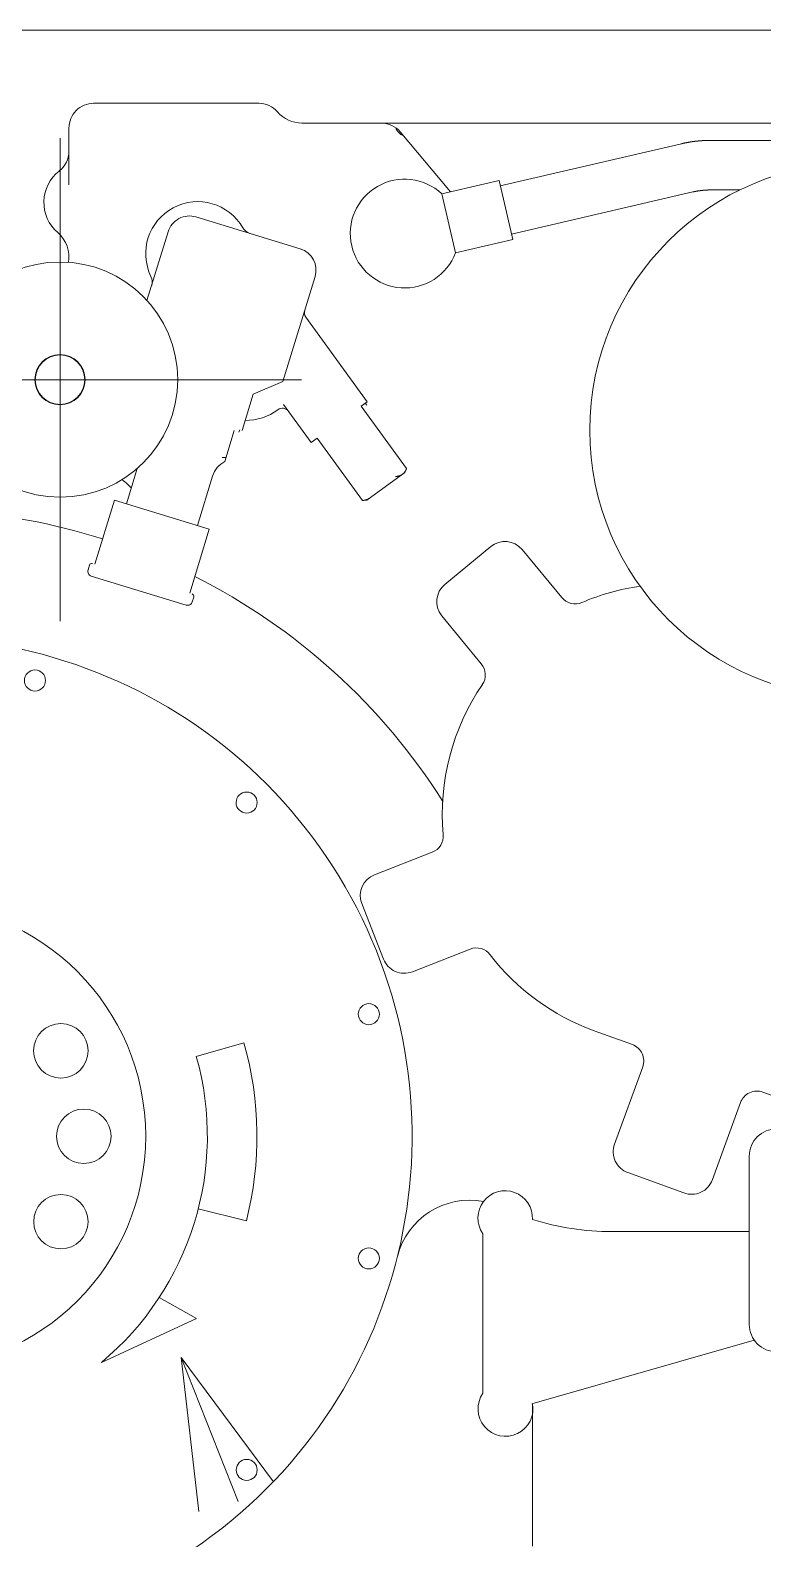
# Model space of a CAD drawing. Header units: millimetres. Extents: x 5194 to 16594, y 329 to 7592.
# Drawn here: x 10943 to 11239, y 3151 to 3760 of the extents above; entities that cross this region are included whole.
import ezdxf

# ---------------------------------------------------------------- set-up
doc = ezdxf.new("R2010")
doc.units = ezdxf.units.MM
doc.header["$MEASUREMENT"] = 0
doc.layers.add('PDF_Geometry', color=7, linetype='Continuous', true_color=0x231f20)

msp = doc.modelspace()

# ---------------------------------------------------------------- linework, layer by layer
at = {"layer": 'PDF_Geometry', "color": 0, "lineweight": 9}
for p, q in [((11479.41, 3759.67), (10746.39, 3759.67)), ((10748.37, 3759.68), (11479.41, 3759.68)), ((10968.87, 3730.17), (11035.46, 3730.16)), ((11052.9, 3722.18), (11345.57, 3722.18)), ((10955.3, 3521.09), (10955.3, 3716.09)), ((10958.9, 3697.27), (10958.91, 3720.18)), ((11112.83, 3694.47), (11092.57, 3718.6)), ((11212.78, 3714.95), (11212.76, 3714.93)), ((11212.8, 3714.95), (11212.78, 3714.95)), ((11212.85, 3714.95), (11212.8, 3714.95)), ((11212.87, 3714.95), (11212.85, 3714.95)), ((11212.91, 3714.95), (11212.87, 3714.95)), ((11212.96, 3714.95), (11212.91, 3714.95)), ((11212.98, 3714.97), (11212.96, 3714.95)), ((11213, 3714.97), (11212.98, 3714.97)), ((11213.05, 3714.97), (11213, 3714.97)), ((11213.09, 3714.97), (11213.05, 3714.97)), ((11213.14, 3715), (11213.09, 3714.97)), ((11213.18, 3715), (11213.14, 3715)), ((11213.7, 3715.02), (11213.65, 3715.02)), ((11213.72, 3715.04), (11213.7, 3715.02)), ((11213.74, 3715.04), (11213.72, 3715.04)), ((11213.95, 3715.04), (11213.92, 3715.04)), ((11213.97, 3715.04), (11213.95, 3715.04)), ((11214.01, 3715.04), (11213.97, 3715.04)), ((11214.06, 3715.04), (11214.01, 3715.04)), ((11214.08, 3715.04), (11214.06, 3715.04)), ((11214.1, 3715.04), (11214.08, 3715.04)), ((11214.15, 3715.06), (11214.1, 3715.04)), ((11214.19, 3715.06), (11214.15, 3715.06)), ((11214.24, 3715.06), (11214.19, 3715.06)), ((11214.28, 3715.06), (11214.24, 3715.06)), ((11214.31, 3715.06), (11214.28, 3715.06)), ((11214.33, 3715.06), (11214.31, 3715.06)), ((11214.35, 3715.09), (11214.33, 3715.06)), ((11214.4, 3715.09), (11214.35, 3715.09)), ((11214.89, 3715.11), (11214.85, 3715.11)), ((11214.94, 3715.11), (11214.89, 3715.11)), ((11214.96, 3715.11), (11214.94, 3715.11)), ((11215.16, 3715.11), (11215.14, 3715.11)), ((11215.18, 3715.11), (11215.16, 3715.11)), ((11215.23, 3715.11), (11215.18, 3715.11)), ((11215.25, 3715.13), (11215.23, 3715.11)), ((11215.27, 3715.13), (11215.25, 3715.13)), ((11215.32, 3715.13), (11215.27, 3715.13)), ((11215.34, 3715.13), (11215.32, 3715.13)), ((11215.36, 3715.13), (11215.34, 3715.13)), ((11215.41, 3715.13), (11215.36, 3715.13)), ((11215.45, 3715.13), (11215.41, 3715.13)), ((11215.5, 3715.13), (11215.45, 3715.13)), ((11215.54, 3715.13), (11215.5, 3715.13)), ((11215.57, 3715.13), (11215.54, 3715.13)), ((11215.59, 3715.15), (11215.57, 3715.13)), ((11215.63, 3715.15), (11215.59, 3715.15)), ((11215.68, 3715.15), (11215.63, 3715.15)), ((11215.7, 3715.15), (11215.68, 3715.15)), ((11215.72, 3715.15), (11215.7, 3715.15)), ((11215.77, 3715.15), (11215.72, 3715.15)), ((11215.79, 3715.15), (11215.77, 3715.15)), ((11215.99, 3715.15), (11215.97, 3715.15)), ((11216.04, 3715.15), (11215.99, 3715.15)), ((11216.08, 3715.15), (11216.04, 3715.15)), ((11216.56, 3715.15), (11216.51, 3715.15)), ((11216.62, 3715.15), (11216.56, 3715.15)), ((11216.65, 3715.15), (11216.62, 3715.15)), ((11216.69, 3715.15), (11216.65, 3715.15)), ((11216.74, 3715.15), (11216.69, 3715.15)), ((11216.78, 3715.18), (11216.74, 3715.18)), ((11216.74, 3715.18), (11216.74, 3715.15)), ((11217.61, 3715.18), (11217.59, 3715.18)), ((11346.88, 3715.18), (11217.62, 3715.18)), ((11206.02, 3713.84), (11132.93, 3696.84)), ((11206.03, 3713.85), (11206.01, 3713.83)), ((11206.05, 3713.85), (11206.03, 3713.85)), ((11206.1, 3713.85), (11206.05, 3713.85)), ((11206.14, 3713.87), (11206.1, 3713.85)), ((11206.19, 3713.89), (11206.14, 3713.87)), ((11206.23, 3713.89), (11206.19, 3713.89)), ((11206.26, 3713.89), (11206.23, 3713.89)), ((11206.28, 3713.89), (11206.26, 3713.89)), ((11206.32, 3713.92), (11206.28, 3713.89)), ((11206.37, 3713.92), (11206.32, 3713.92)), ((11206.39, 3713.94), (11206.37, 3713.92)), ((11206.41, 3713.94), (11206.39, 3713.94)), ((11206.46, 3713.94), (11206.41, 3713.94)), ((11206.48, 3713.94), (11206.46, 3713.94)), ((11206.5, 3713.94), (11206.48, 3713.94)), ((11206.55, 3713.96), (11206.5, 3713.94)), ((11206.59, 3713.96), (11206.55, 3713.96)), ((11206.62, 3713.98), (11206.59, 3713.96)), ((11206.64, 3713.98), (11206.62, 3713.98)), ((11206.68, 3714.01), (11206.64, 3713.98)), ((11206.73, 3714.01), (11206.68, 3714.01)), ((11206.75, 3714.01), (11206.73, 3714.01)), ((11206.77, 3714.01), (11206.75, 3714.01)), ((11206.82, 3714.01), (11206.77, 3714.01)), ((11206.84, 3714.03), (11206.82, 3714.01)), ((11206.89, 3714.05), (11206.84, 3714.03)), ((11206.93, 3714.05), (11206.89, 3714.05)), ((11206.95, 3714.05), (11206.93, 3714.05)), ((11206.98, 3714.05), (11206.95, 3714.05)), ((11207.02, 3714.05), (11206.98, 3714.05)), ((11207.09, 3714.07), (11207.02, 3714.07)), ((11207.02, 3714.07), (11207.02, 3714.05)), ((11207.11, 3714.1), (11207.09, 3714.07)), ((11207.16, 3714.1), (11207.11, 3714.1)), ((11207.18, 3714.1), (11207.16, 3714.1)), ((11207.2, 3714.12), (11207.18, 3714.1)), ((11207.25, 3714.12), (11207.2, 3714.12)), ((11207.29, 3714.12), (11207.25, 3714.12)), ((11207.34, 3714.14), (11207.29, 3714.12)), ((11207.38, 3714.14), (11207.34, 3714.14)), ((11207.4, 3714.14), (11207.38, 3714.14)), ((11207.43, 3714.16), (11207.4, 3714.14)), ((11207.47, 3714.16), (11207.43, 3714.16)), ((11207.52, 3714.16), (11207.47, 3714.16)), ((11207.54, 3714.19), (11207.52, 3714.16)), ((11207.56, 3714.19), (11207.54, 3714.19)), ((11207.61, 3714.19), (11207.56, 3714.19)), ((11207.65, 3714.19), (11207.61, 3714.19)), ((11207.67, 3714.21), (11207.65, 3714.19)), ((11207.7, 3714.21), (11207.67, 3714.21)), ((11207.74, 3714.21), (11207.7, 3714.21)), ((11207.76, 3714.23), (11207.74, 3714.21)), ((11207.81, 3714.23), (11207.76, 3714.23)), ((11207.85, 3714.23), (11207.81, 3714.23)), ((11207.88, 3714.23), (11207.85, 3714.23)), ((11207.9, 3714.25), (11207.88, 3714.23)), ((11207.94, 3714.25), (11207.9, 3714.25)), ((11207.99, 3714.25), (11207.94, 3714.25)), ((11208.01, 3714.25), (11207.99, 3714.25)), ((11208.03, 3714.25), (11208.01, 3714.25)), ((11208.08, 3714.28), (11208.03, 3714.25)), ((11208.1, 3714.28), (11208.08, 3714.28)), ((11208.12, 3714.28), (11208.1, 3714.28)), ((11208.17, 3714.3), (11208.12, 3714.28)), ((11208.21, 3714.3), (11208.17, 3714.3)), ((11208.24, 3714.3), (11208.21, 3714.3)), ((11208.26, 3714.32), (11208.24, 3714.3)), ((11208.3, 3714.32), (11208.26, 3714.32)), ((11208.35, 3714.32), (11208.3, 3714.32)), ((11208.39, 3714.32), (11208.35, 3714.32)), ((11208.44, 3714.34), (11208.39, 3714.32)), ((11208.46, 3714.34), (11208.44, 3714.34)), ((11208.66, 3714.37), (11208.62, 3714.37)), ((11208.68, 3714.39), (11208.66, 3714.37)), ((11208.86, 3714.43), (11208.82, 3714.41)), ((11208.91, 3714.43), (11208.86, 3714.43)), ((11208.93, 3714.43), (11208.91, 3714.43)), ((11208.95, 3714.43), (11208.93, 3714.43)), ((11209, 3714.43), (11208.95, 3714.43)), ((11209.02, 3714.43), (11209, 3714.43)), ((11209.04, 3714.46), (11209.02, 3714.43)), ((11209.09, 3714.46), (11209.04, 3714.46)), ((11209.13, 3714.48), (11209.09, 3714.46)), ((11209.16, 3714.48), (11209.13, 3714.48)), ((11209.18, 3714.48), (11209.16, 3714.48)), ((11209.4, 3714.5), (11209.36, 3714.5)), ((11209.45, 3714.52), (11209.4, 3714.5)), ((11209.49, 3714.52), (11209.45, 3714.52)), ((11209.54, 3714.52), (11209.49, 3714.52)), ((11209.56, 3714.55), (11209.54, 3714.52)), ((11209.58, 3714.55), (11209.56, 3714.55)), ((11209.63, 3714.55), (11209.58, 3714.55)), ((11209.65, 3714.55), (11209.63, 3714.55)), ((11209.83, 3714.59), (11209.79, 3714.57)), ((11209.88, 3714.59), (11209.83, 3714.59)), ((11209.9, 3714.59), (11209.88, 3714.59)), ((11209.92, 3714.61), (11209.9, 3714.59)), ((11209.97, 3714.61), (11209.92, 3714.61)), ((11210.01, 3714.61), (11209.97, 3714.61)), ((11210.03, 3714.61), (11210.01, 3714.61)), ((11210.06, 3714.61), (11210.03, 3714.61)), ((11210.1, 3714.61), (11210.06, 3714.61)), ((11210.12, 3714.61), (11210.1, 3714.61)), ((11210.15, 3714.64), (11210.12, 3714.61)), ((11210.19, 3714.64), (11210.15, 3714.64)), ((11210.24, 3714.64), (11210.19, 3714.64)), ((11210.26, 3714.66), (11210.24, 3714.64)), ((11210.28, 3714.66), (11210.26, 3714.66)), ((11210.33, 3714.66), (11210.28, 3714.66)), ((11210.37, 3714.66), (11210.33, 3714.66)), ((11210.39, 3714.68), (11210.37, 3714.66)), ((11210.57, 3714.7), (11210.55, 3714.68)), ((11210.6, 3714.7), (11210.57, 3714.7)), ((11210.64, 3714.7), (11210.6, 3714.7)), ((11210.66, 3714.7), (11210.64, 3714.7)), ((11210.71, 3714.7), (11210.66, 3714.7)), ((11210.75, 3714.7), (11210.71, 3714.7)), ((11210.78, 3714.7), (11210.75, 3714.7)), ((11210.8, 3714.7), (11210.78, 3714.7)), ((11210.84, 3714.73), (11210.8, 3714.7)), ((11210.89, 3714.73), (11210.84, 3714.73)), ((11210.93, 3714.75), (11210.89, 3714.73)), ((11210.98, 3714.75), (11210.93, 3714.75)), ((11211, 3714.75), (11210.98, 3714.75)), ((11211.2, 3714.77), (11211.16, 3714.75)), ((11211.23, 3714.77), (11211.2, 3714.77)), ((11211.25, 3714.77), (11211.23, 3714.77)), ((11211.29, 3714.77), (11211.25, 3714.77)), ((11211.34, 3714.79), (11211.29, 3714.77)), ((11211.36, 3714.79), (11211.34, 3714.79)), ((11211.38, 3714.79), (11211.36, 3714.79)), ((11211.43, 3714.79), (11211.38, 3714.79)), ((11211.47, 3714.82), (11211.43, 3714.79)), ((11211.5, 3714.82), (11211.47, 3714.82)), ((11211.52, 3714.82), (11211.5, 3714.82)), ((11211.7, 3714.82), (11211.68, 3714.82)), ((11211.72, 3714.84), (11211.7, 3714.82)), ((11211.77, 3714.84), (11211.72, 3714.84)), ((11211.81, 3714.84), (11211.77, 3714.84)), ((11211.86, 3714.84), (11211.81, 3714.84)), ((11211.88, 3714.86), (11211.86, 3714.84)), ((11211.9, 3714.86), (11211.88, 3714.86)), ((11211.95, 3714.86), (11211.9, 3714.86)), ((11211.99, 3714.86), (11211.95, 3714.86)), ((11212.04, 3714.86), (11211.99, 3714.86)), ((11212.08, 3714.86), (11212.04, 3714.86)), ((11212.1, 3714.86), (11212.08, 3714.86)), ((11212.13, 3714.88), (11212.1, 3714.86)), ((11212.17, 3714.88), (11212.13, 3714.88)), ((11212.22, 3714.88), (11212.17, 3714.88)), ((11212.24, 3714.88), (11212.22, 3714.88)), ((11212.26, 3714.88), (11212.24, 3714.88)), ((11212.31, 3714.91), (11212.26, 3714.88)), ((11212.33, 3714.91), (11212.31, 3714.91)), ((11212.35, 3714.91), (11212.33, 3714.91)), ((11212.4, 3714.91), (11212.35, 3714.91)), ((11212.44, 3714.91), (11212.4, 3714.91)), ((11212.46, 3714.93), (11212.44, 3714.91)), ((11212.51, 3714.93), (11212.46, 3714.93)), ((11212.55, 3714.93), (11212.51, 3714.93)), ((11212.58, 3714.93), (11212.55, 3714.93)), ((11132.44, 3699.02), (11109.35, 3693.65)), ((11137.98, 3675.16), (11132.44, 3699.02)), ((11114.87, 3669.78), (11109.34, 3693.64)), ((11210.54, 3694.36), (11137.48, 3677.36)), ((11210.57, 3694.37), (11210.55, 3694.35)), ((11210.6, 3694.39), (11210.57, 3694.37)), ((11210.62, 3694.39), (11210.6, 3694.39)), ((11210.64, 3694.39), (11210.62, 3694.39)), ((11210.66, 3694.39), (11210.64, 3694.39)), ((11210.71, 3694.39), (11210.66, 3694.39)), ((11210.75, 3694.39), (11210.71, 3694.39)), ((11210.78, 3694.42), (11210.75, 3694.42)), ((11210.75, 3694.42), (11210.75, 3694.39)), ((11210.8, 3694.42), (11210.78, 3694.42)), ((11210.82, 3694.42), (11210.8, 3694.42)), ((11210.84, 3694.44), (11210.82, 3694.42)), ((11210.89, 3694.44), (11210.84, 3694.44)), ((11210.93, 3694.46), (11210.89, 3694.46)), ((11210.89, 3694.46), (11210.89, 3694.44)), ((11210.96, 3694.46), (11210.93, 3694.46)), ((11210.98, 3694.46), (11210.96, 3694.46)), ((11211, 3694.46), (11210.98, 3694.46)), ((11211.02, 3694.46), (11211, 3694.46)), ((11211.05, 3694.48), (11211.02, 3694.48)), ((11211.02, 3694.48), (11211.02, 3694.46)), ((11211.07, 3694.48), (11211.05, 3694.48)), ((11211.11, 3694.48), (11211.07, 3694.48)), ((11211.14, 3694.51), (11211.11, 3694.51)), ((11211.11, 3694.51), (11211.11, 3694.48)), ((11211.16, 3694.51), (11211.14, 3694.51)), ((11211.18, 3694.51), (11211.16, 3694.51)), ((11211.2, 3694.51), (11211.18, 3694.51)), ((11211.25, 3694.51), (11211.2, 3694.51)), ((11211.29, 3694.53), (11211.25, 3694.51)), ((11211.32, 3694.53), (11211.29, 3694.53)), ((11211.34, 3694.53), (11211.32, 3694.53)), ((11211.36, 3694.55), (11211.34, 3694.53)), ((11211.38, 3694.55), (11211.36, 3694.55)), ((11211.41, 3694.55), (11211.38, 3694.55)), ((11211.43, 3694.57), (11211.41, 3694.55)), ((11211.47, 3694.57), (11211.43, 3694.57)), ((11211.5, 3694.57), (11211.47, 3694.57)), ((11211.52, 3694.57), (11211.5, 3694.57)), ((11211.54, 3694.57), (11211.52, 3694.57)), ((11211.56, 3694.6), (11211.54, 3694.57)), ((11211.59, 3694.6), (11211.56, 3694.6)), ((11211.63, 3694.6), (11211.59, 3694.6)), ((11211.65, 3694.62), (11211.63, 3694.6)), ((11211.68, 3694.62), (11211.65, 3694.62)), ((11211.7, 3694.62), (11211.68, 3694.62)), ((11211.72, 3694.62), (11211.7, 3694.62)), ((11211.74, 3694.62), (11211.72, 3694.62)), ((11211.77, 3694.62), (11211.74, 3694.62)), ((11211.81, 3694.62), (11211.77, 3694.62)), ((11211.86, 3694.64), (11211.81, 3694.64)), ((11211.81, 3694.64), (11211.81, 3694.62)), ((11211.88, 3694.64), (11211.86, 3694.64)), ((11211.9, 3694.64), (11211.88, 3694.64)), ((11211.95, 3694.66), (11211.9, 3694.66)), ((11211.9, 3694.66), (11211.9, 3694.64)), ((11211.99, 3694.66), (11211.95, 3694.66)), ((11212.04, 3694.69), (11211.99, 3694.69)), ((11211.99, 3694.69), (11211.99, 3694.66)), ((11212.06, 3694.69), (11212.04, 3694.69)), ((11212.08, 3694.69), (11212.06, 3694.69)), ((11212.13, 3694.69), (11212.08, 3694.69)), ((11212.15, 3694.69), (11212.13, 3694.69)), ((11212.17, 3694.71), (11212.15, 3694.69)), ((11212.22, 3694.71), (11212.17, 3694.71)), ((11212.24, 3694.71), (11212.22, 3694.71)), ((11212.26, 3694.71), (11212.24, 3694.71)), ((11212.31, 3694.71), (11212.26, 3694.71)), ((11212.33, 3694.71), (11212.31, 3694.71)), ((11212.35, 3694.71), (11212.33, 3694.71)), ((11212.4, 3694.73), (11212.35, 3694.71)), ((11212.42, 3694.73), (11212.4, 3694.73)), ((11212.44, 3694.73), (11212.42, 3694.73)), ((11212.46, 3694.73), (11212.44, 3694.73)), ((11212.49, 3694.75), (11212.46, 3694.75)), ((11212.46, 3694.75), (11212.46, 3694.73)), ((11212.51, 3694.75), (11212.49, 3694.75)), ((11212.55, 3694.78), (11212.51, 3694.75)), ((11212.58, 3694.78), (11212.55, 3694.78)), ((11212.6, 3694.78), (11212.58, 3694.78)), ((11212.62, 3694.78), (11212.6, 3694.78)), ((11212.64, 3694.78), (11212.62, 3694.78)), ((11212.67, 3694.78), (11212.64, 3694.78)), ((11212.69, 3694.78), (11212.67, 3694.78)), ((11212.73, 3694.78), (11212.69, 3694.78)), ((11212.76, 3694.8), (11212.73, 3694.78)), ((11212.78, 3694.8), (11212.76, 3694.8)), ((11212.8, 3694.8), (11212.78, 3694.8)), ((11212.82, 3694.8), (11212.8, 3694.8)), ((11212.85, 3694.82), (11212.82, 3694.8)), ((11212.87, 3694.82), (11212.85, 3694.82)), ((11212.91, 3694.82), (11212.87, 3694.82)), ((11212.94, 3694.82), (11212.91, 3694.82)), ((11212.96, 3694.82), (11212.94, 3694.82)), ((11212.98, 3694.82), (11212.96, 3694.82)), ((11213, 3694.82), (11212.98, 3694.82)), ((11213.05, 3694.82), (11213, 3694.82)), ((11213.09, 3694.84), (11213.05, 3694.82)), ((11213.14, 3694.84), (11213.09, 3694.84)), ((11213.16, 3694.84), (11213.14, 3694.84)), ((11213.18, 3694.87), (11213.16, 3694.84)), ((11213.23, 3694.87), (11213.18, 3694.87)), ((11213.27, 3694.87), (11213.23, 3694.87)), ((11213.32, 3694.89), (11213.27, 3694.87)), ((11213.34, 3694.89), (11213.32, 3694.89)), ((11213.36, 3694.89), (11213.34, 3694.89)), ((11213.39, 3694.89), (11213.36, 3694.89)), ((11213.41, 3694.89), (11213.39, 3694.89)), ((11213.43, 3694.89), (11213.41, 3694.89)), ((11213.48, 3694.89), (11213.43, 3694.89)), ((11213.5, 3694.89), (11213.48, 3694.89)), ((11213.52, 3694.91), (11213.5, 3694.89)), ((11213.54, 3694.91), (11213.52, 3694.91)), ((11213.79, 3694.93), (11213.74, 3694.93)), ((11213.83, 3694.93), (11213.79, 3694.93)), ((11213.88, 3694.93), (11213.83, 3694.93)), ((11213.9, 3694.96), (11213.88, 3694.96)), ((11213.88, 3694.96), (11213.88, 3694.93)), ((11213.92, 3694.96), (11213.9, 3694.96)), ((11213.97, 3694.96), (11213.92, 3694.96)), ((11214.01, 3694.96), (11213.97, 3694.96)), ((11214.06, 3694.98), (11214.01, 3694.96)), ((11214.08, 3694.98), (11214.06, 3694.98)), ((11214.1, 3694.98), (11214.08, 3694.98)), ((11214.13, 3694.98), (11214.1, 3694.98)), ((11214.15, 3694.98), (11214.13, 3694.98)), ((11214.19, 3695), (11214.15, 3694.98)), ((11214.24, 3695), (11214.19, 3695)), ((11214.26, 3695), (11214.24, 3695)), ((11214.28, 3695), (11214.26, 3695)), ((11214.31, 3695), (11214.28, 3695)), ((11214.33, 3695), (11214.31, 3695)), ((11214.35, 3695), (11214.33, 3695)), ((11214.4, 3695), (11214.35, 3695)), ((11214.42, 3695), (11214.4, 3695)), ((11214.44, 3695.02), (11214.42, 3695)), ((11214.46, 3695.02), (11214.44, 3695.02)), ((11214.49, 3695.02), (11214.46, 3695.02)), ((11214.53, 3695.02), (11214.49, 3695.02)), ((11214.58, 3695.02), (11214.53, 3695.02)), ((11214.62, 3695.02), (11214.58, 3695.02)), ((11214.64, 3695.05), (11214.62, 3695.05)), ((11214.62, 3695.05), (11214.62, 3695.02)), ((11214.67, 3695.05), (11214.64, 3695.05)), ((11214.71, 3695.05), (11214.67, 3695.05)), ((11214.76, 3695.05), (11214.71, 3695.05)), ((11214.78, 3695.05), (11214.76, 3695.05)), ((11214.8, 3695.05), (11214.78, 3695.05)), ((11214.82, 3695.07), (11214.8, 3695.07)), ((11214.8, 3695.07), (11214.8, 3695.05)), ((11215.16, 3695.07), (11215.14, 3695.07)), ((11215.21, 3695.09), (11215.16, 3695.09)), ((11215.16, 3695.09), (11215.16, 3695.07)), ((11215.23, 3695.09), (11215.21, 3695.09)), ((11215.25, 3695.09), (11215.23, 3695.09)), ((11215.27, 3695.09), (11215.25, 3695.09)), ((11215.3, 3695.09), (11215.27, 3695.09)), ((11215.32, 3695.09), (11215.3, 3695.09)), ((11215.34, 3695.09), (11215.32, 3695.09)), ((11215.36, 3695.09), (11215.34, 3695.09)), ((11215.39, 3695.11), (11215.36, 3695.09)), ((11215.41, 3695.11), (11215.39, 3695.11)), ((11215.45, 3695.11), (11215.41, 3695.11)), ((11215.5, 3695.11), (11215.45, 3695.11)), ((11215.52, 3695.11), (11215.5, 3695.11)), ((11215.54, 3695.11), (11215.52, 3695.11)), ((11215.86, 3695.11), (11215.81, 3695.11)), ((11215.88, 3695.14), (11215.86, 3695.11)), ((11215.9, 3695.14), (11215.88, 3695.14)), ((11215.93, 3695.14), (11215.9, 3695.14)), ((11215.95, 3695.14), (11215.93, 3695.14)), ((11215.99, 3695.14), (11215.95, 3695.14)), ((11216.04, 3695.14), (11215.99, 3695.14)), ((11216.06, 3695.14), (11216.04, 3695.14)), ((11216.08, 3695.14), (11216.06, 3695.14)), ((11216.11, 3695.14), (11216.08, 3695.14)), ((11216.13, 3695.14), (11216.11, 3695.14)), ((11216.15, 3695.14), (11216.13, 3695.14)), ((11216.17, 3695.16), (11216.15, 3695.14)), ((11216.2, 3695.16), (11216.17, 3695.16)), ((11216.24, 3695.16), (11216.2, 3695.16)), ((11216.51, 3695.16), (11216.49, 3695.16)), ((11216.56, 3695.16), (11216.51, 3695.16)), ((11216.6, 3695.16), (11216.56, 3695.16)), ((11216.62, 3695.18), (11216.6, 3695.18)), ((11216.6, 3695.18), (11216.6, 3695.16)), ((11217.61, 3695.18), (11217.57, 3695.18)), ((11229.69, 3695.18), (11217.62, 3695.18)), ((11010.16, 3684.29), (11052.24, 3671.43)), ((10990.39, 3650.5), (10998.92, 3678.32)), ((11114.88, 3669.79), (11137.98, 3675.16)), ((11058.21, 3660.19), (11045.25, 3617.86)), ((11054.48, 3643.84), (11079.28, 3609.71)), ((10857.79, 3618.59), (11052.79, 3618.59)), ((11045.25, 3617.86), (11033.24, 3612.76)), ((11033.24, 3612.76), (11028.79, 3598.09)), ((11045.52, 3608.52), (11056.63, 3593.25)), ((11076.84, 3607.91), (11095.12, 3582.73)), ((11079.28, 3609.7), (11076.85, 3607.9)), ((11078.46, 3609.11), (11079.05, 3608.3)), ((11025.6, 3598.02), (11021.8, 3585.59)), ((11027.51, 3597.43), (11027.82, 3598.37)), ((11056.64, 3593.25), (11059.09, 3595.02)), ((11059.09, 3595.02), (11077.37, 3569.81)), ((11020.78, 3587.12), (11020.75, 3587.12)), ((11022.28, 3587.12), (11022.26, 3587.12)), ((10986.44, 3582.73), (10982.08, 3568.45)), ((11094.45, 3581.16), (11079.07, 3569.99)), ((11094.05, 3580.98), (11094.03, 3580.98)), ((11094.03, 3580.98), (11094.03, 3580.96)), ((11094.1, 3581), (11094.05, 3581)), ((11094.05, 3581), (11094.05, 3580.98)), ((11094.12, 3581.05), (11094.1, 3581.05)), ((11094.1, 3581.05), (11094.1, 3581.03)), ((11094.1, 3581.03), (11094.1, 3581)), ((11094.14, 3581.07), (11094.12, 3581.07)), ((11094.12, 3581.07), (11094.12, 3581.05)), ((11094.16, 3581.12), (11094.14, 3581.12)), ((11094.14, 3581.12), (11094.14, 3581.09)), ((11094.14, 3581.09), (11094.14, 3581.07)), ((11094.19, 3581.14), (11094.16, 3581.14)), ((11094.16, 3581.14), (11094.16, 3581.12)), ((11094.21, 3581.16), (11094.19, 3581.16)), ((11094.19, 3581.16), (11094.19, 3581.14)), ((11094.23, 3581.18), (11094.21, 3581.18)), ((11094.21, 3581.18), (11094.21, 3581.16)), ((11094.28, 3581.23), (11094.23, 3581.23)), ((11094.23, 3581.23), (11094.23, 3581.21)), ((11094.23, 3581.21), (11094.23, 3581.18)), ((11094.28, 3581.28), (11094.32, 3581.28)), ((11094.28, 3581.27), (11094.28, 3581.25)), ((11094.28, 3581.25), (11094.28, 3581.23)), ((11094.32, 3581.28), (11094.32, 3581.31)), ((11094.32, 3581.31), (11094.34, 3581.31)), ((11094.34, 3581.33), (11094.34, 3581.35)), ((11094.34, 3581.35), (11094.37, 3581.35)), ((11094.34, 3581.31), (11094.34, 3581.33)), ((11094.37, 3581.35), (11094.37, 3581.37)), ((11094.37, 3581.37), (11094.39, 3581.37)), ((11094.39, 3581.4), (11094.41, 3581.42)), ((11094.39, 3581.37), (11094.39, 3581.4)), ((11094.41, 3581.44), (11094.46, 3581.46)), ((11094.41, 3581.42), (11094.41, 3581.44)), ((11095.13, 3582.72), (11094.46, 3581.17)), ((11094.46, 3581.51), (11094.46, 3581.53)), ((11094.46, 3581.53), (11094.5, 3581.53)), ((11094.46, 3581.49), (11094.46, 3581.51)), ((11094.46, 3581.46), (11094.46, 3581.49)), ((11094.5, 3581.55), (11094.52, 3581.58)), ((11094.5, 3581.53), (11094.5, 3581.55)), ((11094.52, 3581.58), (11094.52, 3581.6)), ((11094.52, 3581.6), (11094.55, 3581.6)), ((11094.55, 3581.62), (11094.55, 3581.64)), ((11094.55, 3581.64), (11094.57, 3581.64)), ((11094.55, 3581.6), (11094.55, 3581.62)), ((11094.57, 3581.64), (11094.59, 3581.64)), ((11094.59, 3581.69), (11094.59, 3581.71)), ((11094.59, 3581.71), (11094.61, 3581.71)), ((11094.59, 3581.67), (11094.59, 3581.69)), ((11094.59, 3581.64), (11094.59, 3581.67)), ((11094.61, 3581.71), (11094.61, 3581.73)), ((11094.61, 3581.73), (11094.64, 3581.73)), ((11094.64, 3581.78), (11094.66, 3581.8)), ((11094.64, 3581.76), (11094.64, 3581.78)), ((11094.64, 3581.73), (11094.64, 3581.76)), ((11094.66, 3581.82), (11094.66, 3581.85)), ((11094.66, 3581.85), (11094.68, 3581.85)), ((11094.66, 3581.8), (11094.66, 3581.82)), ((11094.68, 3581.85), (11094.7, 3581.85)), ((11094.7, 3581.89), (11094.7, 3581.91)), ((11094.7, 3581.91), (11094.73, 3581.91)), ((11094.7, 3581.87), (11094.7, 3581.89)), ((11094.7, 3581.85), (11094.7, 3581.87)), ((11094.73, 3581.94), (11094.75, 3581.96)), ((11094.73, 3581.91), (11094.73, 3581.94)), ((11094.75, 3581.98), (11094.77, 3582)), ((11094.75, 3581.96), (11094.75, 3581.98)), ((11094.77, 3582), (11094.77, 3582.03)), ((11094.77, 3582.03), (11094.79, 3582.03)), ((11094.79, 3582.07), (11094.79, 3582.09)), ((11094.79, 3582.09), (11094.84, 3582.09)), ((11094.79, 3582.05), (11094.79, 3582.07)), ((11094.79, 3582.03), (11094.79, 3582.05)), ((11094.84, 3582.12), (11094.84, 3582.14)), ((11094.84, 3582.14), (11094.86, 3582.14)), ((11094.84, 3582.09), (11094.84, 3582.12)), ((11094.86, 3582.16), (11094.86, 3582.18)), ((11094.86, 3582.18), (11094.88, 3582.18)), ((11094.86, 3582.14), (11094.86, 3582.16)), ((11094.88, 3582.23), (11094.88, 3582.25)), ((11094.88, 3582.25), (11094.9, 3582.25)), ((11094.88, 3582.21), (11094.88, 3582.23)), ((11094.88, 3582.18), (11094.88, 3582.21)), ((11094.9, 3582.25), (11094.93, 3582.27)), ((11094.93, 3582.32), (11094.95, 3582.34)), ((11094.93, 3582.3), (11094.93, 3582.32)), ((11094.93, 3582.27), (11094.93, 3582.3)), ((11094.95, 3582.34), (11094.97, 3582.36)), ((11094.97, 3582.41), (11095.02, 3582.43)), ((11094.97, 3582.39), (11094.97, 3582.41)), ((11094.97, 3582.36), (11094.97, 3582.39)), ((11095.02, 3582.48), (11095.04, 3582.5)), ((11095.02, 3582.45), (11095.02, 3582.48)), ((11095.02, 3582.43), (11095.02, 3582.45)), ((11095.04, 3582.5), (11095.04, 3582.52)), ((11095.04, 3582.52), (11095.06, 3582.52)), ((11095.06, 3582.57), (11095.06, 3582.59)), ((11095.06, 3582.59), (11095.08, 3582.59)), ((11095.06, 3582.54), (11095.06, 3582.57)), ((11095.06, 3582.52), (11095.06, 3582.54)), ((11095.08, 3582.61), (11095.08, 3582.63)), ((11095.08, 3582.63), (11095.11, 3582.63)), ((11095.08, 3582.59), (11095.08, 3582.61)), ((11095.11, 3582.68), (11095.11, 3582.7)), ((11095.11, 3582.7), (11095.13, 3582.7)), ((11095.11, 3582.66), (11095.11, 3582.68)), ((11095.11, 3582.63), (11095.11, 3582.66)), ((11095.13, 3582.7), (11095.13, 3582.72)), ((11016.84, 3579.63), (11010.74, 3559.68)), ((11090.72, 3579.48), (11090.7, 3579.48)), ((11090.74, 3579.48), (11090.72, 3579.48)), ((11090.76, 3579.51), (11090.74, 3579.51)), ((11090.74, 3579.51), (11090.74, 3579.48)), ((11090.99, 3579.51), (11090.97, 3579.51)), ((11091.03, 3579.53), (11090.99, 3579.53)), ((11090.99, 3579.53), (11090.99, 3579.51)), ((11091.06, 3579.53), (11091.03, 3579.53)), ((11091.08, 3579.53), (11091.06, 3579.53)), ((11091.1, 3579.53), (11091.08, 3579.53)), ((11091.12, 3579.55), (11091.1, 3579.55)), ((11091.1, 3579.55), (11091.1, 3579.53)), ((11091.15, 3579.55), (11091.12, 3579.55)), ((11091.19, 3579.55), (11091.15, 3579.55)), ((11091.21, 3579.57), (11091.19, 3579.55)), ((11091.24, 3579.57), (11091.21, 3579.57)), ((11091.26, 3579.57), (11091.24, 3579.57)), ((11091.28, 3579.57), (11091.26, 3579.57)), ((11091.3, 3579.57), (11091.28, 3579.57)), ((11091.33, 3579.57), (11091.3, 3579.57)), ((11091.37, 3579.57), (11091.33, 3579.57)), ((11091.39, 3579.6), (11091.37, 3579.57)), ((11091.42, 3579.6), (11091.39, 3579.6)), ((11091.44, 3579.6), (11091.42, 3579.6)), ((11091.46, 3579.6), (11091.44, 3579.6)), ((11091.48, 3579.62), (11091.46, 3579.62)), ((11091.46, 3579.62), (11091.46, 3579.6)), ((11091.51, 3579.62), (11091.48, 3579.62)), ((11091.55, 3579.62), (11091.51, 3579.62)), ((11091.57, 3579.62), (11091.55, 3579.62)), ((11091.6, 3579.62), (11091.57, 3579.62)), ((11091.62, 3579.62), (11091.6, 3579.62)), ((11091.64, 3579.64), (11091.62, 3579.62)), ((11091.66, 3579.64), (11091.64, 3579.64)), ((11091.69, 3579.64), (11091.66, 3579.64)), ((11091.73, 3579.66), (11091.69, 3579.66)), ((11091.69, 3579.66), (11091.69, 3579.64)), ((11091.75, 3579.66), (11091.73, 3579.66)), ((11091.78, 3579.69), (11091.75, 3579.66)), ((11091.8, 3579.69), (11091.78, 3579.69)), ((11091.82, 3579.69), (11091.8, 3579.69)), ((11091.84, 3579.69), (11091.82, 3579.69)), ((11091.87, 3579.69), (11091.84, 3579.69)), ((11091.91, 3579.71), (11091.87, 3579.71)), ((11091.87, 3579.71), (11091.87, 3579.69)), ((11091.96, 3579.73), (11091.91, 3579.71)), ((11091.98, 3579.73), (11091.96, 3579.73)), ((11092, 3579.73), (11091.98, 3579.73)), ((11092.02, 3579.75), (11092, 3579.75)), ((11092, 3579.75), (11092, 3579.73)), ((11092.07, 3579.75), (11092.02, 3579.75)), ((11092.11, 3579.78), (11092.07, 3579.78)), ((11092.07, 3579.78), (11092.07, 3579.75)), ((11092.14, 3579.78), (11092.11, 3579.78)), ((11092.16, 3579.8), (11092.14, 3579.8)), ((11092.14, 3579.8), (11092.14, 3579.78)), ((11092.18, 3579.8), (11092.16, 3579.8)), ((11092.2, 3579.8), (11092.18, 3579.8)), ((11092.23, 3579.8), (11092.2, 3579.8)), ((11092.25, 3579.82), (11092.23, 3579.82)), ((11092.23, 3579.82), (11092.23, 3579.8)), ((11092.29, 3579.82), (11092.25, 3579.82)), ((11092.32, 3579.84), (11092.29, 3579.84)), ((11092.29, 3579.84), (11092.29, 3579.82)), ((11092.34, 3579.84), (11092.32, 3579.84)), ((11092.36, 3579.87), (11092.34, 3579.87)), ((11092.34, 3579.87), (11092.34, 3579.84)), ((11092.38, 3579.87), (11092.36, 3579.87)), ((11092.41, 3579.87), (11092.38, 3579.87)), ((11092.43, 3579.89), (11092.41, 3579.89)), ((11092.41, 3579.89), (11092.41, 3579.87)), ((11092.47, 3579.89), (11092.43, 3579.89)), ((11092.5, 3579.91), (11092.47, 3579.91)), ((11092.47, 3579.91), (11092.47, 3579.89)), ((11092.52, 3579.91), (11092.5, 3579.91)), ((11092.54, 3579.91), (11092.52, 3579.91)), ((11092.56, 3579.93), (11092.54, 3579.93)), ((11092.54, 3579.93), (11092.54, 3579.91)), ((11092.59, 3579.93), (11092.56, 3579.93)), ((11092.61, 3579.93), (11092.59, 3579.93)), ((11092.65, 3579.96), (11092.61, 3579.96)), ((11092.61, 3579.96), (11092.61, 3579.93)), ((11092.68, 3579.98), (11092.65, 3579.98)), ((11092.65, 3579.98), (11092.65, 3579.96)), ((11092.7, 3580), (11092.68, 3579.98)), ((11092.72, 3580), (11092.7, 3580)), ((11092.74, 3580), (11092.72, 3580)), ((11092.77, 3580.02), (11092.74, 3580.02)), ((11092.74, 3580.02), (11092.74, 3580)), ((11092.79, 3580.02), (11092.77, 3580.02)), ((11092.83, 3580.05), (11092.79, 3580.05)), ((11092.79, 3580.05), (11092.79, 3580.02)), ((11092.86, 3580.07), (11092.83, 3580.07)), ((11092.83, 3580.07), (11092.83, 3580.05)), ((11092.88, 3580.07), (11092.86, 3580.07)), ((11092.9, 3580.09), (11092.88, 3580.09)), ((11092.88, 3580.09), (11092.88, 3580.07)), ((11092.92, 3580.09), (11092.9, 3580.09)), ((11092.95, 3580.11), (11092.92, 3580.11)), ((11092.92, 3580.11), (11092.92, 3580.09)), ((11092.99, 3580.14), (11092.95, 3580.14)), ((11092.95, 3580.14), (11092.95, 3580.11)), ((11093.04, 3580.18), (11092.99, 3580.16)), ((11092.99, 3580.16), (11092.99, 3580.14)), ((11093.06, 3580.18), (11093.04, 3580.18)), ((11093.08, 3580.18), (11093.06, 3580.18)), ((11093.1, 3580.23), (11093.08, 3580.2)), ((11093.08, 3580.2), (11093.08, 3580.18)), ((11093.13, 3580.23), (11093.1, 3580.23)), ((11093.17, 3580.23), (11093.13, 3580.23)), ((11093.22, 3580.27), (11093.17, 3580.27)), ((11093.17, 3580.27), (11093.17, 3580.25)), ((11093.17, 3580.25), (11093.17, 3580.23)), ((11093.24, 3580.29), (11093.22, 3580.29)), ((11093.22, 3580.29), (11093.22, 3580.27)), ((11093.26, 3580.29), (11093.24, 3580.29)), ((11093.28, 3580.34), (11093.26, 3580.32)), ((11093.26, 3580.32), (11093.26, 3580.29)), ((11093.31, 3580.34), (11093.28, 3580.34)), ((11093.33, 3580.36), (11093.31, 3580.36)), ((11093.31, 3580.36), (11093.31, 3580.34)), ((11093.35, 3580.36), (11093.33, 3580.36)), ((11093.4, 3580.41), (11093.35, 3580.38)), ((11093.35, 3580.38), (11093.35, 3580.36)), ((11093.42, 3580.41), (11093.4, 3580.41)), ((11093.44, 3580.42), (11093.42, 3580.42)), ((11093.42, 3580.42), (11093.42, 3580.4)), ((11093.47, 3580.44), (11093.44, 3580.44)), ((11093.44, 3580.44), (11093.44, 3580.42)), ((11093.49, 3580.46), (11093.47, 3580.46)), ((11093.47, 3580.46), (11093.47, 3580.44)), ((11093.51, 3580.49), (11093.49, 3580.46)), ((11093.53, 3580.51), (11093.51, 3580.49)), ((11093.58, 3580.53), (11093.53, 3580.53)), ((11093.53, 3580.53), (11093.53, 3580.51)), ((11093.6, 3580.55), (11093.58, 3580.53)), ((11093.62, 3580.55), (11093.6, 3580.55)), ((11093.65, 3580.58), (11093.62, 3580.58)), ((11093.62, 3580.58), (11093.62, 3580.55)), ((11093.67, 3580.6), (11093.65, 3580.58)), ((11093.69, 3580.64), (11093.67, 3580.64)), ((11093.67, 3580.64), (11093.67, 3580.62)), ((11093.67, 3580.62), (11093.67, 3580.6)), ((11093.71, 3580.64), (11093.69, 3580.64)), ((11093.76, 3580.67), (11093.71, 3580.67)), ((11093.71, 3580.67), (11093.71, 3580.64)), ((11093.78, 3580.71), (11093.76, 3580.71)), ((11093.76, 3580.71), (11093.76, 3580.69)), ((11093.76, 3580.69), (11093.76, 3580.67)), ((11093.8, 3580.71), (11093.78, 3580.71)), ((11093.83, 3580.76), (11093.8, 3580.76)), ((11093.8, 3580.76), (11093.8, 3580.73)), ((11093.8, 3580.73), (11093.8, 3580.71)), ((11093.85, 3580.8), (11093.83, 3580.78)), ((11093.83, 3580.78), (11093.83, 3580.76)), ((11093.87, 3580.8), (11093.85, 3580.8)), ((11093.92, 3580.85), (11093.87, 3580.82)), ((11093.87, 3580.82), (11093.87, 3580.8)), ((11093.94, 3580.87), (11093.92, 3580.85)), ((11093.96, 3580.87), (11093.94, 3580.87)), ((11093.98, 3580.91), (11093.96, 3580.89)), ((11093.96, 3580.89), (11093.96, 3580.87)), ((11094.01, 3580.94), (11093.98, 3580.91)), ((11094.03, 3580.96), (11094.01, 3580.96)), ((11094.01, 3580.96), (11094.01, 3580.94)), ((10969.39, 3544.1), (10977.26, 3569.92)), ((10977.26, 3569.92), (11015.51, 3558.23)), ((11077.39, 3569.82), (11079.07, 3570)), ((11077.41, 3569.81), (11077.39, 3569.81)), ((11077.44, 3569.81), (11077.41, 3569.81)), ((11077.46, 3569.81), (11077.44, 3569.81)), ((11077.5, 3569.81), (11077.46, 3569.81)), ((11077.53, 3569.83), (11077.5, 3569.83)), ((11077.5, 3569.83), (11077.5, 3569.81)), ((11077.55, 3569.83), (11077.53, 3569.83)), ((11077.57, 3569.83), (11077.55, 3569.83)), ((11077.59, 3569.83), (11077.57, 3569.83)), ((11077.62, 3569.83), (11077.59, 3569.83)), ((11077.66, 3569.86), (11077.62, 3569.86)), ((11077.62, 3569.86), (11077.62, 3569.83)), ((11077.68, 3569.86), (11077.66, 3569.86)), ((11077.71, 3569.86), (11077.68, 3569.86)), ((11077.73, 3569.86), (11077.71, 3569.86)), ((11077.75, 3569.86), (11077.73, 3569.86)), ((11077.77, 3569.88), (11077.75, 3569.88)), ((11077.75, 3569.88), (11077.75, 3569.86)), ((11077.8, 3569.88), (11077.77, 3569.88)), ((11077.84, 3569.88), (11077.8, 3569.88)), ((11077.89, 3569.88), (11077.84, 3569.88)), ((11077.91, 3569.88), (11077.89, 3569.88)), ((11077.93, 3569.88), (11077.91, 3569.88)), ((11077.95, 3569.9), (11077.93, 3569.9)), ((11077.93, 3569.9), (11077.93, 3569.88)), ((11077.98, 3569.9), (11077.95, 3569.9)), ((11078, 3569.9), (11077.98, 3569.9)), ((11078.02, 3569.9), (11078, 3569.9)), ((11078.07, 3569.92), (11078.02, 3569.9)), ((11078.09, 3569.92), (11078.07, 3569.92)), ((11078.11, 3569.92), (11078.09, 3569.92)), ((11078.13, 3569.95), (11078.11, 3569.92)), ((11078.16, 3569.95), (11078.13, 3569.95)), ((11078.18, 3569.95), (11078.16, 3569.95)), ((11078.2, 3569.95), (11078.18, 3569.95)), ((11078.24, 3569.95), (11078.2, 3569.95)), ((11078.27, 3569.95), (11078.24, 3569.95)), ((11078.29, 3569.97), (11078.27, 3569.95)), ((11078.31, 3569.97), (11078.29, 3569.97)), ((11078.33, 3569.97), (11078.31, 3569.97)), ((11078.36, 3569.99), (11078.33, 3569.97)), ((11078.38, 3569.99), (11078.36, 3569.99)), ((11078.42, 3569.99), (11078.38, 3569.99)), ((11078.45, 3569.99), (11078.42, 3569.99)), ((11078.47, 3569.99), (11078.45, 3569.99)), ((11078.49, 3570.01), (11078.47, 3569.99)), ((11078.51, 3570.01), (11078.49, 3570.01)), ((11078.54, 3570.01), (11078.51, 3570.01)), ((11078.58, 3570.04), (11078.54, 3570.04)), ((11078.54, 3570.04), (11078.54, 3570.01)), ((11078.6, 3570.06), (11078.58, 3570.04)), ((11078.63, 3570.06), (11078.6, 3570.06)), ((11078.65, 3570.06), (11078.63, 3570.06)), ((11078.67, 3570.06), (11078.65, 3570.06)), ((11078.69, 3570.06), (11078.67, 3570.06)), ((11078.72, 3570.08), (11078.69, 3570.08)), ((11078.69, 3570.08), (11078.69, 3570.06)), ((11078.76, 3570.08), (11078.72, 3570.08)), ((11078.78, 3570.1), (11078.76, 3570.1)), ((11078.76, 3570.1), (11078.76, 3570.08)), ((11078.81, 3570.1), (11078.78, 3570.1)), ((11078.83, 3570.13), (11078.81, 3570.13)), ((11078.81, 3570.13), (11078.81, 3570.1)), ((11078.85, 3570.13), (11078.83, 3570.13)), ((11078.87, 3570.13), (11078.85, 3570.13)), ((11078.9, 3570.13), (11078.87, 3570.13)), ((11078.94, 3570.15), (11078.9, 3570.15)), ((11078.9, 3570.15), (11078.9, 3570.13)), ((11078.99, 3570.17), (11078.94, 3570.17)), ((11078.94, 3570.17), (11078.94, 3570.15)), ((11079.01, 3570.17), (11078.99, 3570.17)), ((11079.03, 3570.18), (11079.01, 3570.18)), ((11079.05, 3570.2), (11079.03, 3570.2)), ((11079.03, 3570.2), (11079.03, 3570.18)), ((11079.07, 3570.2), (11079.05, 3570.2)), ((11079.12, 3570.2), (11079.07, 3570.2)), ((11079.16, 3570.23), (11079.12, 3570.23)), ((11079.12, 3570.23), (11079.12, 3570.2)), ((11079.19, 3570.25), (11079.16, 3570.25)), ((11079.16, 3570.25), (11079.16, 3570.23)), ((11079.21, 3570.25), (11079.19, 3570.25)), ((11079.23, 3570.27), (11079.21, 3570.27)), ((11079.21, 3570.27), (11079.21, 3570.25)), ((11079.25, 3570.27), (11079.23, 3570.27)), ((11079.28, 3570.27), (11079.25, 3570.27)), ((11079.3, 3570.27), (11079.28, 3570.27)), ((11079.34, 3570.29), (11079.3, 3570.29)), ((11079.3, 3570.29), (11079.3, 3570.27)), ((11079.37, 3570.32), (11079.34, 3570.29)), ((11079.39, 3570.32), (11079.37, 3570.32)), ((11079.41, 3570.34), (11079.39, 3570.34)), ((11079.39, 3570.34), (11079.39, 3570.32)), ((11079.43, 3570.34), (11079.41, 3570.34)), ((11079.46, 3570.34), (11079.43, 3570.34)), ((11079.48, 3570.36), (11079.46, 3570.36)), ((11079.46, 3570.36), (11079.46, 3570.34)), ((11079.52, 3570.38), (11079.48, 3570.38)), ((11079.48, 3570.38), (11079.48, 3570.36)), ((11079.55, 3570.41), (11079.52, 3570.41)), ((11079.52, 3570.41), (11079.52, 3570.38)), ((11079.57, 3570.41), (11079.55, 3570.41)), ((11079.59, 3570.41), (11079.57, 3570.41)), ((11079.61, 3570.43), (11079.59, 3570.43)), ((11079.59, 3570.43), (11079.59, 3570.41)), ((11079.64, 3570.45), (11079.61, 3570.45)), ((11079.61, 3570.45), (11079.61, 3570.43)), ((11079.68, 3570.47), (11079.64, 3570.45)), ((11079.7, 3570.5), (11079.68, 3570.47)), ((11079.73, 3570.5), (11079.7, 3570.5)), ((11079.75, 3570.52), (11079.73, 3570.52)), ((11079.73, 3570.52), (11079.73, 3570.5)), ((11079.77, 3570.52), (11079.75, 3570.52)), ((11079.79, 3570.54), (11079.77, 3570.54)), ((11079.77, 3570.54), (11079.77, 3570.52)), ((11079.82, 3570.56), (11079.79, 3570.56)), ((11079.79, 3570.56), (11079.79, 3570.54)), ((11079.86, 3570.59), (11079.82, 3570.59)), ((11079.82, 3570.59), (11079.82, 3570.56)), ((11079.88, 3570.59), (11079.86, 3570.59)), ((11079.91, 3570.61), (11079.88, 3570.61)), ((11079.88, 3570.61), (11079.88, 3570.59)), ((11079.93, 3570.63), (11079.91, 3570.63)), ((11079.91, 3570.63), (11079.91, 3570.61)), ((11079.95, 3570.63), (11079.93, 3570.63)), ((11079.97, 3570.65), (11079.95, 3570.65)), ((11079.95, 3570.65), (11079.95, 3570.63)), ((11080, 3570.68), (11079.97, 3570.68)), ((11079.97, 3570.68), (11079.97, 3570.65)), ((11080.04, 3570.7), (11080, 3570.7)), ((11080, 3570.7), (11080, 3570.68)), ((11080.09, 3570.72), (11080.04, 3570.72)), ((11080.04, 3570.72), (11080.04, 3570.7)), ((11080.11, 3570.74), (11080.09, 3570.74)), ((11080.09, 3570.74), (11080.09, 3570.72)), ((11015.52, 3558.22), (11007.62, 3532.41)), ((11129.08, 3551.25), (11110.58, 3535.98)), ((11157.72, 3530.63), (11141.75, 3550.01)), ((10966.6, 3541.81), (10967.18, 3543.72)), ((11006.19, 3527.62), (10967.93, 3539.31)), ((11009.26, 3530.86), (11008.66, 3528.95)), ((11109.34, 3523.32), (11125.27, 3503.93)), ((11105.48, 3427.85), (11082.15, 3418.74)), ((11077.04, 3407.09), (11085.77, 3384.72)), ((11097.44, 3379.62), (11120.77, 3388.73)), ((11170.75, 3355.79), (11186.22, 3350.17)), ((11010.29, 3345.43), (11029.52, 3350.87)), ((11190.38, 3341.18), (11179.05, 3310.01)), ((11218.49, 3295.67), (11229.86, 3326.8)), ((11238.83, 3331), (11342.71, 3293.2)), ((11233.38, 3237.18), (11233.39, 3305.18)), ((11184.41, 3298.5), (11206.98, 3290.29)), ((11030.47, 3278.99), (11011.08, 3283.92)), ((11125.9, 3209.49), (11125.9, 3273.86)), ((11177.93, 3274.68), (11233.39, 3274.68)), ((10995.31, 3248.03), (11010.42, 3239.57)), ((11010.42, 3239.57), (10971.99, 3221.9)), ((11235.31, 3230.93), (11145.69, 3205.23)), ((11027.15, 3165.72), (11004.14, 3223.81)), ((11004.14, 3223.81), (11041.38, 3173.66)), ((11011.32, 3161.72), (11004.15, 3223.81)), ((11145.89, 3147.69), (11145.89, 3205.3))]:
    msp.add_line(p, q, dxfattribs=at)
for centre, major_axis, start_param, end_param in [((10968.88, 3720.19), (7.05, 7.05), 0.786348, 2.357499), ((11035.45, 3720.13), (7.09, 7.09), 6.211727, 7.068164), ((11052.86, 3735.14), (-9.16, 9.16), 1.495099, 2.358808), ((11084.92, 3712.22), (-7.04, 7.04), 4.622277, 5.498383), ((11095.84, 3722.12), (-3.84, 3.84), 1.123024, 1.983484), ((10948.89, 3710.78), (-7.08, 7.08), 3.01131, 3.924488), ((10964.79, 3690.18), (11.31, 11.31), 1.444311, 3.219856), ((11277.05, 3598.19), (-76.37, 76.37), 3.926991, 10.210176), ((11277.05, 3598.19), (-76.37, 76.37), 3.926991, 10.210176), ((11094.36, 3677.59), (-15.53, 15.53), -1.536466, 3.56375), ((11010.86, 3669.47), (14.84, 14.84), 6.019713, 9.093702), ((11007.51, 3675.7), (6.35, 6.35), 0.486491, 2.060905), ((10945.83, 3668.16), (9.23, 9.23), 5.32136, 6.353064), ((11049.57, 3662.8), (-6.38, 6.38), 3.633554, 5.197858), ((10955.3, 3618.61), (-33.57, 33.57), 3.926991, 10.210176), ((10955.3, 3618.58), (7.17, 7.17), 5.497787, 11.780972), ((10955.31, 3618.59), (7.05, 7.05), 5.497787, 11.780972), ((11030.49, 3623.23), (14.89, 14.89), 3.904207, 4.575849), ((11045.03, 3604.04), (2.14, 2.14), 6.14014, 7.713403), ((11026.63, 3576.52), (7.27, 7.27), 1.274979, 2.048852), ((10972.33, 3566.11), (10.24, 10.24), 6.272314, 6.493394), ((11009.44, 3601.67), (26.1, 26.1), 3.11617, 3.167015), ((10895.89, 3313.16), (-178.91, 178.91), -1.092975, -0.600541), ((11134.8, 3544.27), (6.38, 6.38), 6.188269, 7.754243), ((10895.87, 3313.14), (142.46, 142.46), 3.071421, 8.971099), ((10968.51, 3541.23), (1.41, 1.41), 2.062215, 3.634547), ((10895.92, 3313.23), (-178.86, 178.86), 4.490635, 5.03119), ((11116.28, 3529.03), (-6.36, 6.36), -0.09765, 1.472832), ((11202.48, 3443.19), (-65.74, 65.74), -0.643393, -0.380532), ((11006.78, 3529.49), (-1.39, 1.39), 2.049846, 3.64717), ((11163.11, 3535.06), (-4.93, 4.93), 1.473929, 2.761523), ((11119.89, 3499.47), (-4.94, 4.94), 3.330907, 4.619514), ((10945.18, 3497.17), (-3.02, 3.02), 3.926991, 10.210176), ((11202.61, 3443.14), (-65.82, 65.82), 0.187376, 0.873173), ((11030.6, 3447.88), (3, 3), 5.495857, 8.631163), ((11030.62, 3447.87), (-2.99, 2.99), 2.355034, 3.928151), ((11102.98, 3434.32), (4.91, 4.91), 4.29541, 5.592636), ((11085.47, 3410.34), (6.39, 6.39), 1.161019, 2.723825), ((10895.89, 3313.2), (-66.45, 66.45), 3.926991, 10.210176), ((11123.29, 3382.21), (-4.94, 4.94), 4.580333, 5.866745), ((11202.52, 3443.15), (-65.73, 65.73), 1.441319, 2.007418), ((11094.15, 3387.98), (6.35, 6.35), 2.72676, 4.302021), ((11079.89, 3362.48), (3.01, 3.01), 5.497787, 11.780972), ((10955.64, 3347.69), (-7.77, 7.77), 3.926991, 10.210176), ((10896.1, 3313.17), (98.04, 98.04), 5.248716, 5.773206), ((11183.83, 3343.6), (-4.94, 4.94), 3.573569, 5.148405), ((10895.93, 3313.18), (84.02, 84.02), 4.621634, 5.772652), ((11236.43, 3324.45), (4.94, 4.94), 0.434305, 2.013036), ((10964.89, 3313.17), (7.78, 7.78), 5.497787, 11.780972), ((11244.37, 3305.19), (-7.77, 7.77), -0.786531, 0.786531), ((11187.45, 3306.92), (6.33, 6.33), 2.003303, 3.57994), ((11210.06, 3298.7), (-6.34, 6.34), 2.005539, 3.581393), ((10955.65, 3278.7), (-7.76, 7.76), 3.926991, 10.210176), ((11120.56, 3257.35), (21.22, 21.22), 0.598419, 2.112364), ((11134.9, 3280.18), (7.78, 7.78), 5.448001, 9.251774), ((11177.92, 3380.74), (-74.99, 74.99), 2.049403, 2.356314), ((11079.89, 3263.87), (-3.01, 3.01), 3.926991, 10.210176), ((11244.37, 3237.17), (7.77, 7.77), 2.355061, 3.928124), ((11135.01, 3203.16), (7.84, 7.84), 1.748746, 5.691944), ((11030.62, 3178.49), (-2.99, 2.99), 3.926991, 10.210176)]:
    msp.add_ellipse(centre, major_axis=major_axis, ratio=1, start_param=start_param, end_param=end_param, dxfattribs=at)
for points in [[(11213.65, 3715.02), (11213.45, 3715.02), (11213.39, 3714.97), (11213.18, 3715)], [(11213.92, 3715.04), (11213.86, 3715.04), (11213.81, 3715.04), (11213.74, 3715.04)], [(11214.85, 3715.11), (11214.62, 3715.13), (11214.64, 3715.06), (11214.4, 3715.09)], [(11215.14, 3715.11), (11215.07, 3715.11), (11215.03, 3715.11), (11214.96, 3715.11)], [(11215.97, 3715.15), (11215.9, 3715.15), (11215.86, 3715.15), (11215.79, 3715.15)], [(11216.51, 3715.15), (11216.38, 3715.15), (11216.22, 3715.15), (11216.08, 3715.15)], [(11217.59, 3715.18), (11217.32, 3715.18), (11217.05, 3715.18), (11216.78, 3715.18)], [(11208.62, 3714.37), (11208.48, 3714.37), (11208.55, 3714.34), (11208.46, 3714.34)], [(11208.82, 3714.41), (11208.71, 3714.41), (11208.8, 3714.39), (11208.68, 3714.39)], [(11209.36, 3714.5), (11209.2, 3714.5), (11209.27, 3714.48), (11209.18, 3714.48)], [(11209.79, 3714.57), (11209.67, 3714.57), (11209.76, 3714.55), (11209.65, 3714.55)], [(11210.55, 3714.68), (11210.51, 3714.68), (11210.44, 3714.68), (11210.39, 3714.68)], [(11211.16, 3714.75), (11211.11, 3714.75), (11211.05, 3714.75), (11211, 3714.75)], [(11211.68, 3714.82), (11211.63, 3714.82), (11211.56, 3714.82), (11211.52, 3714.82)], [(11212.76, 3714.93), (11212.69, 3714.93), (11212.64, 3714.93), (11212.58, 3714.93)], [(11213.74, 3694.93), (11213.59, 3694.93), (11213.68, 3694.91), (11213.54, 3694.91)], [(11215.14, 3695.07), (11215.03, 3695.07), (11214.94, 3695.07), (11214.82, 3695.07)], [(11215.81, 3695.11), (11215.72, 3695.11), (11215.63, 3695.11), (11215.54, 3695.11)], [(11216.49, 3695.16), (11216.4, 3695.16), (11216.33, 3695.16), (11216.24, 3695.16)], [(11217.57, 3695.18), (11217.25, 3695.18), (11216.94, 3695.18), (11216.62, 3695.18)], [(11029.05, 3679.93), (11029.65, 3678.83), (11030.69, 3678.04), (11031.93, 3677.66)], [(10992.28, 3656.56), (10992.64, 3657.8), (10992.55, 3659.1), (10991.97, 3660.23)], [(11054.02, 3646.49), (11053.73, 3645.57), (11053.9, 3644.62), (11054.49, 3643.84)], [(11043.27, 3606.52), (11043.25, 3606.5), (11043.22, 3606.48), (11043.22, 3606.46)], [(11022.26, 3587.12), (11021.77, 3587.12), (11021.27, 3587.12), (11020.78, 3587.12)], [(11090.97, 3579.51), (11090.9, 3579.51), (11090.83, 3579.51), (11090.76, 3579.51)], [(10968.43, 3544.39), (10967.92, 3544.55), (10967.33, 3544.25), (10967.17, 3543.71)], [(11009.26, 3530.86), (11009.42, 3531.38), (11009.1, 3531.94), (11008.58, 3532.12)], [(11026.32, 3447.88), (11026.32, 3445.54), (11028.26, 3443.65), (11030.62, 3443.65)]]:
    msp.add_open_spline(points, degree=3, dxfattribs=at)

doc.saveas('drawing.dxf')
